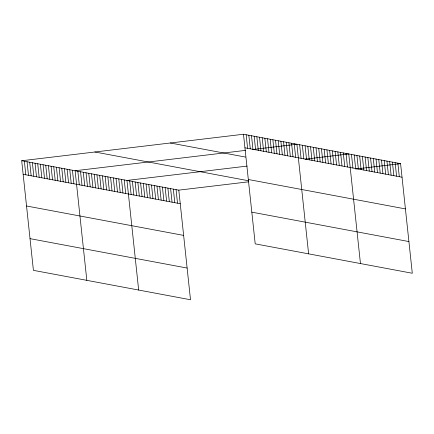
<?xml version="1.0" encoding="UTF-8"?>
<svg xmlns="http://www.w3.org/2000/svg" width="434" height="434" viewBox="0 0 434 434"><rect width="100%" height="100%" fill="white"/><g stroke="black" fill="none" stroke-linecap="round" stroke-linejoin="round"><path stroke-width="0.65" d="M21.7 160.743L178.797 190.146L190.51 299.753L33.413 270.344L21.7 160.743L243.49 134.247L400.587 163.656L412.3 273.257L255.203 243.854L243.49 134.247M245.541 150.381L75.115 170.741L86.827 280.342M252.604 149.54L296.905 144.245L308.617 253.852M247.109 166.092L126.956 180.446L138.668 290.048M305.086 159.169L348.746 153.951L360.459 263.552M178.797 190.146L248.78 181.792M355.647 169.027L400.587 163.656M244.939 147.81L402.036 177.218M170.302 142.992L245.541 157.075M248.324 179.502L405.421 208.911M94.889 151.998L248.715 180.794M251.818 212.155L408.915 241.564M23.148 174.3L180.246 203.709M26.534 205.998L183.636 235.402M30.027 238.651L187.125 268.055M397.859 163.146L399.307 176.709M395.13 162.636L396.578 176.193M392.401 162.126L393.85 175.683M389.672 161.611L391.121 175.173M386.944 161.101L388.392 174.663M384.215 160.591L385.663 174.153M381.486 160.081L382.934 173.643M378.757 159.571L380.206 173.128M376.028 159.061L377.477 172.618M373.3 158.551L374.748 172.108M370.571 158.036L372.025 171.598M367.842 157.526L369.296 171.088M365.113 157.016L366.567 170.578M362.39 156.506L363.838 170.068M359.661 155.996L361.11 169.553M356.932 155.486L358.381 169.043M354.204 154.976L355.652 168.533M351.475 154.461L352.923 168.023M346.017 153.441L347.466 167.003M343.289 152.931L344.737 166.493M340.56 152.421L342.008 165.978M337.831 151.911L339.279 165.468M335.102 151.401L336.551 164.958M332.373 150.886L333.822 164.448M329.645 150.376L331.093 163.938M326.916 149.866L328.364 163.428M324.187 149.356L325.636 162.913M321.458 148.846L322.907 162.403M318.73 148.336L320.178 161.893M316.001 147.82L317.449 161.383M313.272 147.31L314.721 160.873M310.543 146.8L311.992 160.363M307.814 146.291L309.268 159.853M305.086 145.781L306.54 159.338M302.362 145.271L303.811 158.828M299.634 144.761L301.082 158.318M294.23 143.746L295.679 157.309M291.561 143.247L293.01 156.81M288.892 142.748L290.341 156.311M286.218 142.249L287.671 155.806M283.548 141.75L284.997 155.307M280.879 141.251L282.328 154.808M278.21 140.746L279.659 154.309M275.536 140.247L276.984 153.81M272.867 139.748L274.315 153.311M270.198 139.249L271.646 152.806M267.523 138.75L268.977 152.307M264.854 138.251L266.302 151.808M262.185 137.746L263.633 151.309M259.516 137.247L260.964 150.81M256.841 136.748L258.29 150.31M254.172 136.249L255.621 149.811M251.503 135.75L252.951 149.307M248.828 135.251L250.282 148.808M246.159 134.752L247.608 148.309M176.068 189.636L177.517 203.199M173.34 189.126L174.788 202.689M170.611 188.616L172.059 202.179M167.882 188.106L169.331 201.664M165.153 187.596L166.602 201.154M162.424 187.087L163.873 200.644M159.696 186.571L161.144 200.134M156.967 186.061L158.421 199.624M154.238 185.551L155.692 199.114M151.509 185.041L152.963 198.604M148.786 184.531L150.235 198.088M146.057 184.021L147.506 197.578M143.328 183.511L144.777 197.069M140.6 182.996L142.048 196.559M137.871 182.486L139.319 196.049M135.142 181.976L136.591 195.539M132.413 181.466L133.862 195.029M129.685 180.956L131.133 194.513M124.227 179.931L125.676 193.493M121.498 179.421L122.947 192.984M118.77 178.911L120.218 192.474M116.041 178.401L117.489 191.964M113.312 177.891L114.76 191.448M110.583 177.381L112.032 190.938M107.854 176.871L109.303 190.428M105.126 176.356L106.574 189.918M102.397 175.846L103.845 189.408M99.668 175.336L101.117 188.898M96.939 174.826L98.393 188.389M94.211 174.316L95.664 187.873M91.482 173.806L92.936 187.363M88.758 173.296L90.207 186.853M86.03 172.781L87.478 186.343M83.301 172.271L84.749 185.833M80.572 171.761L82.021 185.323M77.843 171.251L79.292 184.813M72.44 170.242L73.894 183.799M69.771 169.743L71.219 183.3M67.102 169.238L68.55 182.801M64.433 168.739L65.881 182.302M61.758 168.24L63.207 181.803M59.089 167.741L60.538 181.298M56.42 167.242L57.868 180.799M53.745 166.743L55.199 180.3M51.076 166.238L52.525 179.801M48.407 165.739L49.856 179.302M45.738 165.24L47.187 178.803M43.064 164.741L44.512 178.303M40.395 164.242L41.843 177.799M37.725 163.743L39.174 177.3M35.051 163.244L36.505 176.801M32.382 162.739L33.83 176.302M29.713 162.24L31.161 175.803M27.044 161.741L28.492 175.303M24.369 161.242L25.818 174.799"/></g></svg>
